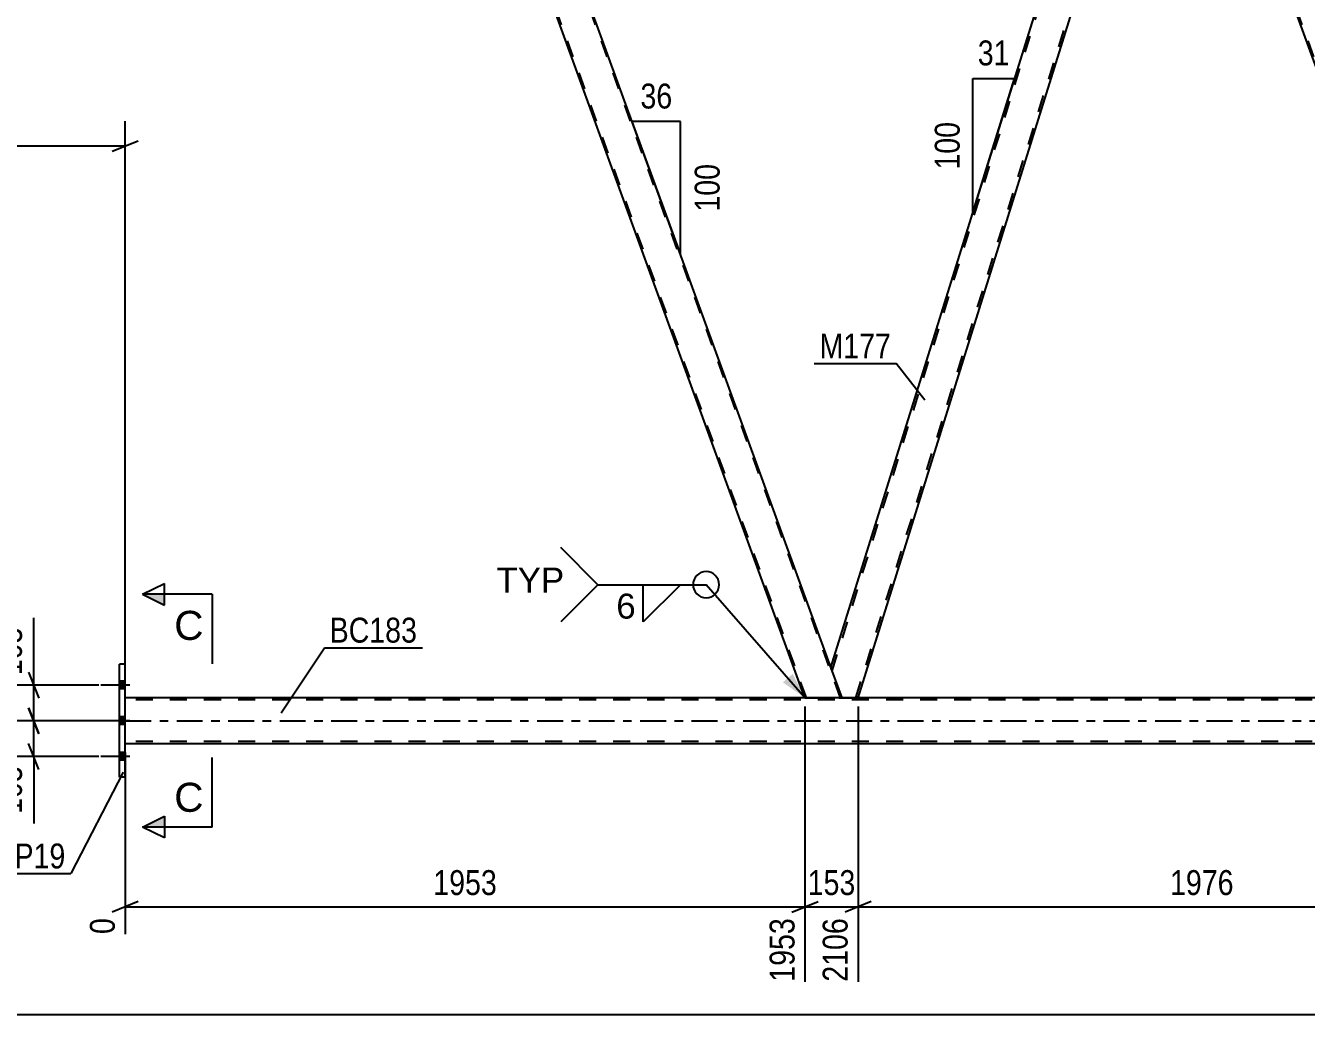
# Model space of a CAD drawing. Header units: millimetres. Extents: x -78 to 763, y -424 to 170.
# Drawn here: x 25.2 to 172.4, y -159.6 to -45.9 of the extents above; entities that cross this region are included whole.
import ezdxf

# ---------------------------------------------------------------- set-up
doc = ezdxf.new("R2010")
doc.units = ezdxf.units.MM
doc.linetypes.add('DXK_LINE_DOT2', pattern=[3.9198, 1.9599, -1.9599])
doc.linetypes.add('DXK_LINE_DOT3', pattern=[5.9187, 2.979, -0.9799, 0.9799, -0.9799])
doc.styles.add('Arial', font='ARIAL.TTF', dxfattribs={"height": 0.2})
doc.styles.add('Arial Narrow', font='ARIALN.TTF', dxfattribs={"height": 0.2})

# ---------------------------------------------------------------- blocks, each defined once
blk = doc.blocks.new('Part-814185653-3876 - 3727')
at = {"color": 7, "linetype": 'DXK_LINE_DOT2'}
for p, q in [((70.64, -2), (70.66, -2)), ((74.73, -2), (70.64, -2)), ((70.64, -2), (70.78, -2.4)), ((114.93, -123.22), (70.81, -2)), ((118.85, -123.22), (74.73, -2)), ((119.02, -123.22), (117.77, -119.8)), ((114.76, -123.22), (119.02, -123.22))]:
    blk.add_line(p, q, dxfattribs=at)
at = {"color": 2, "linetype": 'Continuous'}
for p, q in [((114.76, -123.22), (70.78, -2.4)), ((74.9, -2), (74.73, -2)), ((117.77, -119.8), (74.9, -2))]:
    blk.add_line(p, q, dxfattribs=at)
blk = doc.blocks.new('Part-814185653-3912 - 3727')
at = {"color": 2, "linetype": 'Continuous'}
for p, q in [((35.99, -132.36), (35.99, -119.36)), ((36.63, -119.36), (35.99, -119.36)), ((36.63, -132.36), (36.63, -119.36)), ((36.63, -132.36), (35.99, -132.36))]:
    blk.add_line(p, q, dxfattribs=at)
blk = doc.blocks.new('Part-814185653-3949 - 3727')
at = {"color": 7, "linetype": 'DXK_LINE_DOT3'}
blk.add_line((205.44, -132.62), (154.48, 7.4), dxfattribs=at)
at = {"color": 2, "linetype": 'Continuous'}
for p, q in [((160.03, -2), (155.77, -2)), ((202.4, -118.4), (160.03, -2)), ((198.14, -118.4), (157.3, -6.2))]:
    blk.add_line(p, q, dxfattribs=at)
at = {"color": 7, "linetype": 'DXK_LINE_DOT2'}
for p, q in [((155.77, -2), (157.3, -6.2)), ((200.06, -123.22), (155.94, -2)), ((203.98, -123.22), (159.86, -2)), ((199.89, -123.22), (198.14, -118.4)), ((204.15, -123.22), (202.4, -118.4)), ((204.15, -123.22), (199.89, -123.22))]:
    blk.add_line(p, q, dxfattribs=at)
blk = doc.blocks.new('Part-814185653-3954 - 3727')
at = {"color": 2, "linetype": 'Continuous'}
for p, q in [((117.75, -119.75), (154.46, -2)), ((155.77, -2), (154.46, -2)), ((157.3, -6.2), (155.77, -2)), ((120.86, -123.22), (157.32, -6.25)), ((119.02, -123.22), (117.77, -119.8))]:
    blk.add_line(p, q, dxfattribs=at)
at = {"color": 7, "linetype": 'DXK_LINE_DOT2'}
for p, q in [((117.89, -120.12), (154.71, -2)), ((120.61, -123.22), (157.18, -5.88)), ((157.32, -6.25), (157.3, -6.2)), ((157.32, -6.25), (157.3, -6.2)), ((117.77, -119.8), (117.75, -119.75)), ((119.02, -123.22), (120.86, -123.22))]:
    blk.add_line(p, q, dxfattribs=at)
blk = doc.blocks.new('Part-814185653-3967 - 3727')
at = {"color": 2, "linetype": 'Continuous'}
for p, q in [((195.43, -123.22), (36.63, -123.22)), ((195.43, -128.5), (36.63, -128.5))]:
    blk.add_line(p, q, dxfattribs=at)
at = {"color": 7, "linetype": 'DXK_LINE_DOT2'}
for p, q in [((36.63, -128.5), (36.63, -123.22)), ((651.29, -123.46), (36.63, -123.46)), ((651.29, -128.26), (36.63, -128.26))]:
    blk.add_line(p, q, dxfattribs=at)
at = {"color": 7, "linetype": 'DXK_LINE_DOT3'}
blk.add_line((36.63, -125.86), (651.29, -125.86), dxfattribs=at)
blk = doc.blocks.new('Bolt-814185653-4030 - 3727')
at = {"linetype": 'Continuous'}
for points in [[(35.99, -121.32), (35.99, -122.2), (36.63, -122.2), (36.63, -121.32)], [(35.99, -121.32), (35.99, -122.2), (36.63, -122.2), (36.63, -121.32)], [(35.99, -121.32), (35.99, -122.2), (36.63, -122.2), (36.63, -121.32)], [(35.99, -125.42), (35.99, -126.3), (36.63, -126.3), (36.63, -125.42)], [(35.99, -125.42), (35.99, -126.3), (36.63, -126.3), (36.63, -125.42)], [(35.99, -129.52), (35.99, -130.4), (36.63, -130.4), (36.63, -129.52)], [(35.99, -129.52), (35.99, -130.4), (36.63, -130.4), (36.63, -129.52)], [(35.99, -129.52), (35.99, -130.4), (36.63, -130.4), (36.63, -129.52)]]:
    blk.add_hatch(color=1, dxfattribs=at).paths.add_polyline_path(points)
at = {"color": 1, "linetype": 'Continuous'}
for p, q in [((37.15, -121.76), (33.83, -121.76)), ((37.15, -121.76), (33.83, -121.76)), ((37.15, -121.76), (33.83, -121.76)), ((36.63, -121.32), (35.99, -121.32)), ((36.63, -121.32), (35.99, -121.32)), ((36.63, -121.32), (35.99, -121.32)), ((36.63, -122.2), (35.99, -122.2)), ((36.63, -122.2), (35.99, -122.2)), ((36.63, -122.2), (35.99, -122.2)), ((37.15, -125.86), (33.83, -125.86)), ((37.15, -125.86), (33.83, -125.86)), ((36.63, -125.42), (35.99, -125.42)), ((36.63, -125.42), (35.99, -125.42)), ((36.63, -126.3), (35.99, -126.3)), ((36.63, -126.3), (35.99, -126.3)), ((36.63, -129.52), (35.99, -129.52)), ((36.63, -129.52), (35.99, -129.52)), ((36.63, -129.52), (35.99, -129.52)), ((37.15, -129.96), (33.83, -129.96)), ((37.15, -129.96), (33.83, -129.96)), ((37.15, -129.96), (33.83, -129.96)), ((36.63, -130.4), (35.99, -130.4)), ((36.63, -130.4), (35.99, -130.4)), ((36.63, -130.4), (35.99, -130.4))]:
    blk.add_line(p, q, dxfattribs=at)
blk = doc.blocks.new('StraightDimension-814185653-4583 - 3727')
at = {"color": 7, "linetype": 'Continuous'}
for p, q in [((114.76, -124.22), (114.76, -155.86)), ((120.86, -124.22), (120.86, -155.86)), ((113.26, -147.85), (116.26, -146.65)), ((122.36, -146.65), (119.36, -147.85)), ((114.76, -147.25), (120.86, -147.25))]:
    blk.add_line(p, q, dxfattribs=at)
at = {"color": 0}
blk.add_wipeout([(121.15, -146.5), (121.15, -142.3), (114.47, -142.3), (114.47, -146.5)], dxfattribs=at)
at = {"color": 0, "linetype": 'Continuous'}
blk.add_wipeout([(120.26, -147.95), (116.06, -147.95), (116.06, -156.46), (120.26, -156.46)], dxfattribs=at)
at = {"color": 3, "style": 'Arial Narrow'}
blk.add_text('153', height=2.863, dxfattribs=at).set_placement((115.07, -145.9))
at = {"color": 3, "linetype": 'Continuous', "style": 'Arial Narrow'}
blk.add_text('2106', height=2.863, rotation=90.0002, dxfattribs=at).set_placement((119.66, -155.86))
blk = doc.blocks.new('StraightDimension-814185653-10141 - 3727')
at = {"color": 7, "linetype": 'Continuous'}
for p, q in [((25.51, -124.36), (26.71, -127.36)), ((34.16, -125.86), (23.26, -125.86)), ((26.11, -129.96), (26.11, -125.86)), ((26.71, -131.46), (25.51, -128.46)), ((33.59, -129.96), (23.26, -129.96)), ((26.11, -129.96), (26.11, -137.69)), ((26.11, -129.96), (26.11, -137.69))]:
    blk.add_line(p, q, dxfattribs=at)
at = {"color": 0}
blk.add_wipeout([(25.36, -130.48), (21.16, -130.48), (21.16, -137.17), (25.36, -137.17)], dxfattribs=at)
at = {"color": 3, "style": 'Arial Narrow'}
blk.add_text('103', height=2.863, rotation=90.0002, dxfattribs=at).set_placement((24.76, -136.57))
blk = doc.blocks.new('StraightDimension-814185653-4604 - 3727')
at = {"color": 7, "linetype": 'Continuous'}
for p, q in [((120.86, -124.22), (120.86, -155.86)), ((199.89, -124.22), (199.89, -155.86)), ((122.36, -146.65), (119.36, -147.85)), ((198.39, -147.85), (201.39, -146.65)), ((120.86, -147.25), (199.89, -147.25))]:
    blk.add_line(p, q, dxfattribs=at)
at = {"color": 0}
blk.add_wipeout([(164.63, -146.5), (164.63, -142.3), (156.12, -142.3), (156.12, -146.5)], dxfattribs=at)
at = {"color": 3, "style": 'Arial Narrow'}
blk.add_text('1976', height=2.863, dxfattribs=at).set_placement((156.72, -145.9))
at = {"color": 0, "linetype": 'Continuous'}
blk.add_wipeout([(199.29, -147.95), (195.09, -147.95), (195.09, -156.46), (199.29, -156.46)], dxfattribs=at)
at = {"color": 3, "linetype": 'Continuous', "style": 'Arial Narrow'}
blk.add_text('4082', height=2.863, rotation=90.0002, dxfattribs=at).set_placement((198.69, -155.86))
blk = doc.blocks.new('AngleDimension-814185653-12863 - 3727')
at = {"color": 7, "linetype": 'Continuous'}
for p, q in [((134.04, -52.02), (138.86, -52.02)), ((134.04, -67.49), (138.86, -52.02)), ((134.04, -67.49), (134.04, -52.02)), ((134.37, -66.42), (138.86, -52.02))]:
    blk.add_line(p, q, dxfattribs=at)
at = {"color": 0}
for points in [[(138.88, -51.12), (138.88, -46.92), (134.02, -46.92), (134.02, -51.12)], [(133.14, -56.41), (128.94, -56.41), (128.94, -63.1), (133.14, -63.1)]]:
    blk.add_wipeout(points, dxfattribs=at)
at = {"color": 3, "style": 'Arial Narrow'}
blk.add_text('31', height=2.863, dxfattribs=at).set_placement((134.62, -50.52))
blk.add_text('100', height=2.863, rotation=90.0002, dxfattribs=at).set_placement((132.54, -62.5))
blk = doc.blocks.new('StraightDimension-814185653-4571 - 3727')
at = {"color": 7, "linetype": 'Continuous'}
for p, q in [((114.76, -124.22), (114.76, -155.86)), ((36.63, -129.5), (36.63, -150.38)), ((38.13, -146.65), (35.13, -147.85)), ((113.26, -147.85), (116.26, -146.65)), ((36.63, -147.25), (114.76, -147.25))]:
    blk.add_line(p, q, dxfattribs=at)
at = {"color": 0}
blk.add_wipeout([(79.95, -146.5), (79.95, -142.3), (71.44, -142.3), (71.44, -146.5)], dxfattribs=at)
at = {"color": 3, "style": 'Arial Narrow'}
blk.add_text('1953', height=2.863, dxfattribs=at).set_placement((72.04, -145.9))
at = {"color": 0, "linetype": 'Continuous'}
for points in [[(36.03, -147.95), (31.83, -147.95), (31.83, -150.98), (36.03, -150.98)], [(114.16, -147.95), (109.96, -147.95), (109.96, -156.46), (114.16, -156.46)]]:
    blk.add_wipeout(points, dxfattribs=at)
at = {"color": 3, "linetype": 'Continuous', "style": 'Arial Narrow'}
for s, height, p in [('0', 2.86, (35.43, -150.38)), ('1953', 2.863, (113.56, -155.86))]:
    blk.add_text(s, height=height, rotation=90.0002, dxfattribs=at).set_placement(p)
blk = doc.blocks.new('StraightDimension-814185653-4795 - 3727')
at = {"color": 7, "linetype": 'Continuous'}
blk.add_line((-0.64, -159.62), (662.15, -159.62), dxfattribs=at)
blk = doc.blocks.new('StraightDimension-814185653-10140 - 3727')
at = {"color": 7, "linetype": 'Continuous'}
for p, q in [((26.11, -121.76), (26.11, -114.03)), ((26.11, -121.76), (26.11, -114.03)), ((25.51, -120.26), (26.71, -123.26)), ((33.59, -121.76), (23.26, -121.76)), ((26.11, -125.86), (26.11, -121.76)), ((26.71, -127.36), (25.51, -124.36)), ((34.16, -125.86), (23.26, -125.86))]:
    blk.add_line(p, q, dxfattribs=at)
at = {"color": 0}
blk.add_wipeout([(25.36, -114.55), (21.16, -114.55), (21.16, -121.23), (25.36, -121.23)], dxfattribs=at)
at = {"color": 3, "style": 'Arial Narrow'}
blk.add_text('103', height=2.863, rotation=90.0002, dxfattribs=at).set_placement((24.76, -120.63))
blk = doc.blocks.new('AngleDimension-814185653-12849 - 3727')
at = {"color": 7, "linetype": 'Continuous'}
for p, q in [((99.4, -69.34), (94.91, -56.98)), ((100.45, -56.98), (94.91, -56.98)), ((100.45, -72.2), (94.91, -56.98)), ((100.45, -72.2), (100.45, -56.98))]:
    blk.add_line(p, q, dxfattribs=at)
at = {"color": 0}
for points in [[(100.1, -56.08), (100.1, -51.88), (95.25, -51.88), (95.25, -56.08)], [(105.55, -61.25), (101.35, -61.25), (101.35, -67.93), (105.55, -67.93)]]:
    blk.add_wipeout(points, dxfattribs=at)
at = {"color": 3, "style": 'Arial Narrow'}
blk.add_text('36', height=2.863, dxfattribs=at).set_placement((95.85, -55.48))
blk.add_text('100', height=2.863, rotation=90.0002, dxfattribs=at).set_placement((104.95, -67.33))
blk = doc.blocks.new('StraightDimension-814185653-4534 - 3727')
at = {"color": 7, "linetype": 'Continuous'}
for p, q in [((-15.42, -1.5), (-16.62, 1.5)), ((-1.64, 0), (-18.87, 0)), ((-16.02, -125.86), (-16.02, 0)), ((-16.62, -124.36), (-15.42, -127.36)), ((34.99, -125.86), (-18.87, -125.86))]:
    blk.add_line(p, q, dxfattribs=at)
at = {"color": 0}
blk.add_wipeout([(-16.77, -58.67), (-20.97, -58.67), (-20.97, -67.19), (-16.77, -67.19)], dxfattribs=at)
at = {"color": 3, "style": 'Arial Narrow'}
blk.add_text('3146', height=2.863, rotation=90.0002, dxfattribs=at).set_placement((-17.37, -66.59))
blk = doc.blocks.new('StraightDimension-814185653-10162 - 3727')
at = {"color": 7, "linetype": 'Continuous'}
for p, q in [((0, -3), (0, -62.18)), ((36.63, -122.22), (36.63, -56.93)), ((1.5, -59.18), (-1.5, -60.38)), ((0, -59.78), (36.63, -59.78)), ((35.13, -60.38), (38.13, -59.18))]:
    blk.add_line(p, q, dxfattribs=at)
at = {"color": 0}
blk.add_wipeout([(22.57, -59.03), (22.57, -54.83), (14.06, -54.83), (14.06, -59.03)], dxfattribs=at)
at = {"color": 3, "style": 'Arial Narrow'}
blk.add_text('1139', height=2.863, dxfattribs=at).set_placement((14.66, -58.43))
blk = doc.blocks.new('Mark-814185653-3950 - 3727')
at = {"color": 0}
blk.add_wipeout([(124.65, -84.21), (124.65, -81.21), (116.43, -81.21), (116.43, -84.21)], dxfattribs=at)
blk.add_wipeout([(124.65, -84.21), (124.65, -81.21), (116.43, -81.21), (116.43, -84.21)], dxfattribs=at)
at = {"color": 30, "linetype": 'Continuous'}
for p in [(115.83, -84.81), (128.54, -89)]:
    blk.add_line(p, (125.25, -84.81), dxfattribs=at)
at = {"color": 3, "style": 'Arial Narrow'}
blk.add_text('M177', height=2.863, dxfattribs=at).set_placement((116.43, -84.21))
blk = doc.blocks.new('Mark-814185653-3908 - 3727')
at = {"color": 0}
blk.add_wipeout([(29.76, -142.84), (29.76, -139.84), (21.72, -139.84), (21.72, -142.84)], dxfattribs=at)
blk.add_wipeout([(29.76, -142.84), (29.76, -139.84), (21.72, -139.84), (21.72, -142.84)], dxfattribs=at)
at = {"color": 30, "linetype": 'Continuous'}
for p in [(36.41, -131.78), (21.12, -143.44)]:
    blk.add_line(p, (30.36, -143.44), dxfattribs=at)
at = {"color": 3, "style": 'Arial Narrow'}
blk.add_text('SP19', height=2.863, dxfattribs=at).set_placement((21.72, -142.84))
blk = doc.blocks.new('Mark-814185653-3963 - 3727')
at = {"color": 0}
blk.add_wipeout([(70.18, -116.88), (70.18, -113.88), (60.13, -113.88), (60.13, -116.88)], dxfattribs=at)
blk.add_wipeout([(70.18, -116.88), (70.18, -113.88), (60.13, -113.88), (60.13, -116.88)], dxfattribs=at)
at = {"color": 30, "linetype": 'Continuous'}
for p, q in [((54.54, -124.94), (59.53, -117.48)), ((59.53, -117.48), (70.78, -117.48))]:
    blk.add_line(p, q, dxfattribs=at)
at = {"color": 3, "style": 'Arial Narrow'}
blk.add_text('BC183', height=2.863, dxfattribs=at).set_placement((60.13, -116.88))
blk = doc.blocks.new('SectionMark-814185653-13161 - 3727')
at = {"linetype": 'Continuous'}
for points in [[(41.13, -111.32), (41.13, -112.57), (38.63, -111.32)], [(41.13, -136.83), (41.13, -138.08), (38.63, -138.08)]]:
    blk.add_hatch(color=6, dxfattribs=at).paths.add_polyline_path(points)
at = {"color": 6, "linetype": 'Continuous'}
for p, q in [((38.63, -111.32), (41.13, -110.07)), ((41.13, -112.57), (41.13, -110.07)), ((46.63, -111.32), (38.63, -111.32)), ((38.63, -111.32), (41.13, -112.57)), ((46.63, -111.32), (46.63, -119.32)), ((46.63, -138.08), (46.63, -130.08)), ((38.63, -138.08), (41.13, -136.83)), ((41.13, -136.83), (41.13, -139.33)), ((46.63, -138.08), (38.63, -138.08)), ((41.13, -139.33), (38.63, -138.08))]:
    blk.add_line(p, q, dxfattribs=at)
at = {"color": 0, "linetype": 'Continuous'}
for points in [[(45.63, -116.57), (45.63, -113.07), (42.26, -113.07), (42.26, -116.57)], [(45.63, -136.33), (45.63, -132.83), (42.26, -132.83), (42.26, -136.33)]]:
    blk.add_wipeout(points, dxfattribs=at)
at = {"color": 3, "linetype": 'Continuous', "style": 'Arial'}
for p in [(42.26, -116.57), (42.26, -136.33)]:
    blk.add_text('C', height=3.34, dxfattribs=at).set_placement(p)
blk = doc.blocks.new('WeldMark-814185653-5402 - 3727')
at = {"linetype": 'Continuous'}
blk.add_hatch(color=30, dxfattribs=at).paths.add_polyline_path([(113.35, -120.47), (114.76, -123.22), (112.22, -121.45)])
at = {"color": 3, "linetype": 'Continuous'}
for q in [(86.69, -105.93), (86.69, -114.51)]:
    blk.add_line((90.97, -110.22), q, dxfattribs=at)
at = {"color": 30, "linetype": 'Continuous'}
blk.add_line((114.76, -123.22), (103.39, -110.22), dxfattribs=at)
at = {"color": 3, "linetype": 'Continuous'}
for start, end in [(90, 270), (270, 90)]:
    blk.add_arc((103.39, -110.22), 1.5, start, end, dxfattribs=at)
at = {"color": 0}
blk.add_wipeout([(95.49, -114.32), (95.49, -110.92), (92.87, -110.92), (92.87, -114.32)], dxfattribs=at)
at = {"color": 30, "linetype": 'Continuous'}
blk.add_line((90.97, -110.22), (103.39, -110.22), dxfattribs=at)
at = {"color": 3, "linetype": 'Continuous'}
for p, q in [((96.15, -110.22), (100.44, -110.22)), ((100.44, -110.22), (96.15, -114.51)), ((96.15, -114.51), (96.15, -110.22))]:
    blk.add_line(p, q, dxfattribs=at)
at = {"color": 3, "style": 'Arial'}
blk.add_text('6', height=2.87, dxfattribs=at).set_placement((93.07, -114.12))
at = {"color": 0, "linetype": 'Continuous'}
blk.add_wipeout([(87.07, -111.12), (87.07, -108.12), (79.3, -108.12), (79.3, -111.12)], dxfattribs=at)
blk.add_wipeout([(87.07, -111.12), (87.07, -108.12), (79.3, -108.12), (79.3, -111.12)], dxfattribs=at)
at = {"color": 3, "linetype": 'Continuous', "style": 'Arial'}
blk.add_text('TYP', height=2.865, dxfattribs=at).set_placement((79.3, -111.12))

msp = doc.modelspace()

# ---------------------------------------------------------------- block references
for name in ['Part-814185653-3949 - 3727', 'Part-814185653-3876 - 3727', 'Part-814185653-3954 - 3727', 'Part-814185653-3912 - 3727', 'Bolt-814185653-4030 - 3727', 'Part-814185653-3967 - 3727']:
    msp.add_blockref(name, (0, 0))

# ---------------------------------------------------------------- next in the draw order: block references
for name in ['AngleDimension-814185653-12863 - 3727', 'StraightDimension-814185653-10141 - 3727', 'StraightDimension-814185653-4583 - 3727']:
    msp.add_blockref(name, (0, 0))

# ---------------------------------------------------------------- next in the draw order: block references
for name in ['StraightDimension-814185653-4571 - 3727', 'StraightDimension-814185653-4604 - 3727']:
    msp.add_blockref(name, (0, 0))

# ---------------------------------------------------------------- next in the draw order: block references
msp.add_blockref('StraightDimension-814185653-4795 - 3727', (0, 0))

# ---------------------------------------------------------------- next in the draw order: block references
for name in ['AngleDimension-814185653-12849 - 3727', 'Mark-814185653-3950 - 3727', 'WeldMark-814185653-5402 - 3727', 'StraightDimension-814185653-10140 - 3727', 'Mark-814185653-3963 - 3727', 'Mark-814185653-3908 - 3727']:
    msp.add_blockref(name, (0, 0))

# ---------------------------------------------------------------- next in the draw order: block references
msp.add_blockref('StraightDimension-814185653-4534 - 3727', (0, 0))

# ---------------------------------------------------------------- next in the draw order: block references
msp.add_blockref('StraightDimension-814185653-10162 - 3727', (0, 0))

# ---------------------------------------------------------------- next in the draw order: block references
msp.add_blockref('SectionMark-814185653-13161 - 3727', (0, 0))

doc.saveas('drawing.dxf')
